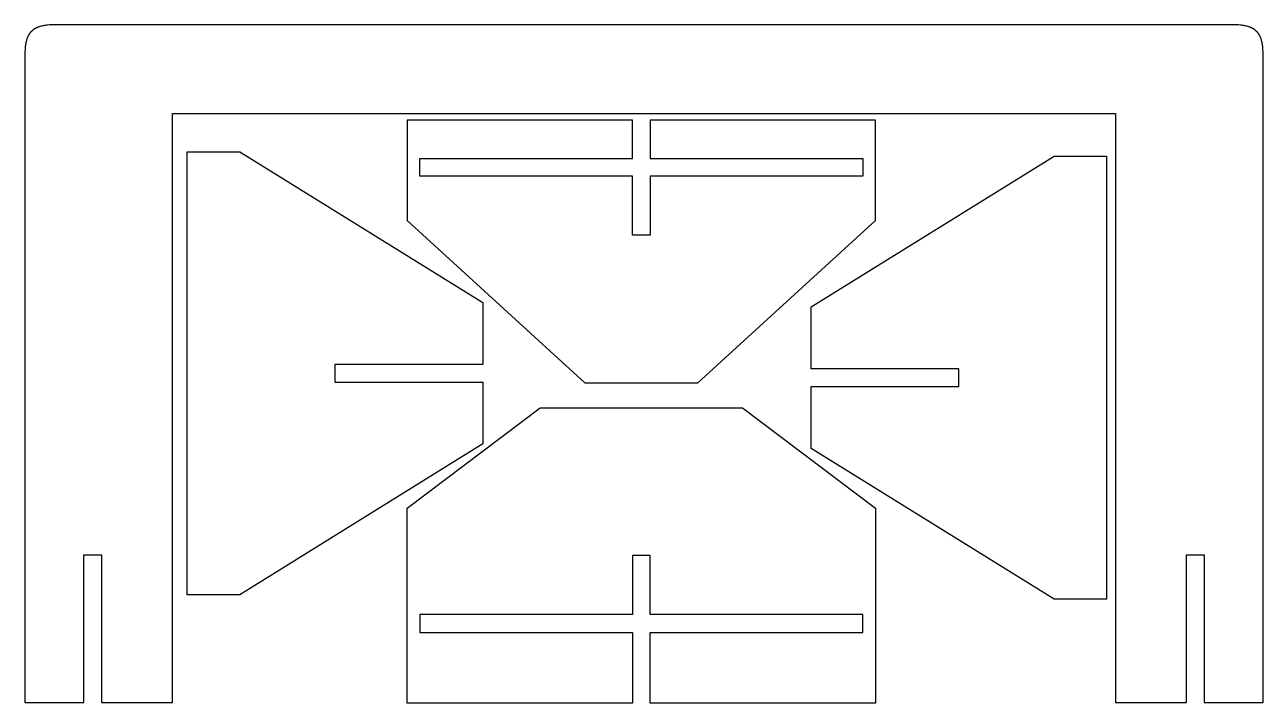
# Model space of a CAD drawing. Extents: x 403 to 823, y -100 to 130.
import ezdxf

# ---------------------------------------------------------------- set-up
doc = ezdxf.new("R2010")
doc.units = 0
doc.layers.add('DEFAULT', color=7, linetype='CONTINUOUS')

msp = doc.modelspace()

# ---------------------------------------------------------------- linework, layer by layer
at = {"layer": 'DEFAULT'}
for points in [[(403.4, 117.75), (403.4, -99.75), (423.4, -99.75), (423.4, -49.75), (429.4, -49.75), (429.4, -99.75), (453.4, -99.75), (453.4, 99.75), (772.6, 99.75), (772.6, -99.75), (796.6, -99.75), (796.6, -49.75), (802.6, -49.75), (802.6, -99.75), (822.6, -99.75), (822.6, 117.75), (822.59, 119.24), (822.56, 120.71), (822.52, 121.42), (822.46, 122.11), (822.42, 122.44), (822.38, 122.78), (822.33, 123.1), (822.27, 123.42), (822.21, 123.73), (822.14, 124.04), (822.07, 124.34), (821.98, 124.63), (821.89, 124.92), (821.79, 125.19), (821.74, 125.33), (821.69, 125.46), (821.63, 125.59), (821.57, 125.72), (821.51, 125.85), (821.45, 125.97), (821.38, 126.1), (821.32, 126.22), (821.25, 126.34), (821.18, 126.45), (821.11, 126.57), (821.03, 126.68), (820.95, 126.79), (820.87, 126.9), (820.79, 127), (820.71, 127.11), (820.62, 127.21), (820.53, 127.31), (820.44, 127.41), (820.35, 127.5), (820.26, 127.59), (820.16, 127.68), (820.06, 127.77), (819.96, 127.86), (819.85, 127.94), (819.75, 128.02), (819.64, 128.1), (819.53, 128.18), (819.42, 128.26), (819.3, 128.33), (819.19, 128.4), (819.07, 128.47), (818.95, 128.53), (818.82, 128.6), (818.7, 128.66), (818.57, 128.72), (818.44, 128.78), (818.31, 128.84), (818.18, 128.89), (818.04, 128.94), (817.77, 129.04), (817.48, 129.13), (817.19, 129.22), (816.89, 129.29), (816.58, 129.36), (816.27, 129.42), (815.95, 129.48), (815.63, 129.53), (815.29, 129.57), (814.96, 129.61), (814.27, 129.67), (813.56, 129.71), (812.09, 129.74), (810.6, 129.75), (415.4, 129.75), (413.91, 129.74), (412.44, 129.71), (411.73, 129.67), (411.04, 129.61), (410.71, 129.57), (410.37, 129.53), (410.05, 129.48), (409.73, 129.42), (409.42, 129.36), (409.11, 129.29), (408.81, 129.22), (408.52, 129.13), (408.23, 129.04), (407.96, 128.94), (407.82, 128.89), (407.69, 128.84), (407.56, 128.78), (407.43, 128.72), (407.3, 128.66), (407.18, 128.6), (407.05, 128.53), (406.93, 128.47), (406.81, 128.4), (406.7, 128.33), (406.58, 128.26), (406.47, 128.18), (406.36, 128.1), (406.25, 128.02), (406.15, 127.94), (406.04, 127.86), (405.94, 127.77), (405.84, 127.68), (405.74, 127.59), (405.65, 127.5), (405.56, 127.41), (405.47, 127.31), (405.38, 127.21), (405.29, 127.11), (405.21, 127), (405.13, 126.9), (405.05, 126.79), (404.97, 126.68), (404.89, 126.57), (404.82, 126.45), (404.75, 126.34), (404.68, 126.22), (404.62, 126.1), (404.55, 125.97), (404.49, 125.85), (404.43, 125.72), (404.37, 125.59), (404.31, 125.46), (404.26, 125.33), (404.21, 125.19), (404.11, 124.92), (404.02, 124.63), (403.93, 124.34), (403.86, 124.04), (403.79, 123.73), (403.73, 123.42), (403.67, 123.1), (403.62, 122.78), (403.58, 122.44), (403.54, 122.11), (403.48, 121.42), (403.44, 120.71), (403.41, 119.24)], [(691.36, 63.49), (691.36, 97.49), (615.1, 97.49), (615.1, 84.49), (687.1, 84.49), (687.1, 78.49), (615.1, 78.49), (615.1, 58.49), (609.1, 58.49), (609.1, 78.49), (537.1, 78.49), (537.1, 84.49), (609.1, 84.49), (609.1, 97.49), (532.84, 97.49), (532.84, 63.49), (593, 8.49), (631.2, 8.49)], [(476.2, -63.25), (458.4, -63.25), (458.4, 86.75), (476.2, 86.75), (558.4, 35.7), (558.4, 14.75), (508.4, 14.75), (508.4, 8.75), (558.4, 8.75), (558.4, -12.2)], [(751.8, 85.25), (769.6, 85.25), (769.6, -64.75), (751.8, -64.75), (669.6, -13.7), (669.6, 7.25), (719.6, 7.25), (719.6, 13.25), (669.6, 13.25), (669.6, 34.2)], [(691.36, -33.99), (691.36, -99.99), (615.1, -99.99), (615.1, -75.99), (687.1, -75.99), (687.1, -69.99), (615.1, -69.99), (615.1, -49.99), (609.1, -49.99), (609.1, -69.99), (537.1, -69.99), (537.1, -75.99), (609.1, -75.99), (609.1, -99.99), (532.84, -99.99), (532.84, -33.99), (577.84, 0.01), (646.36, 0.01)]]:
    msp.add_lwpolyline(points, close=True, dxfattribs=at)

doc.saveas('drawing.dxf')
